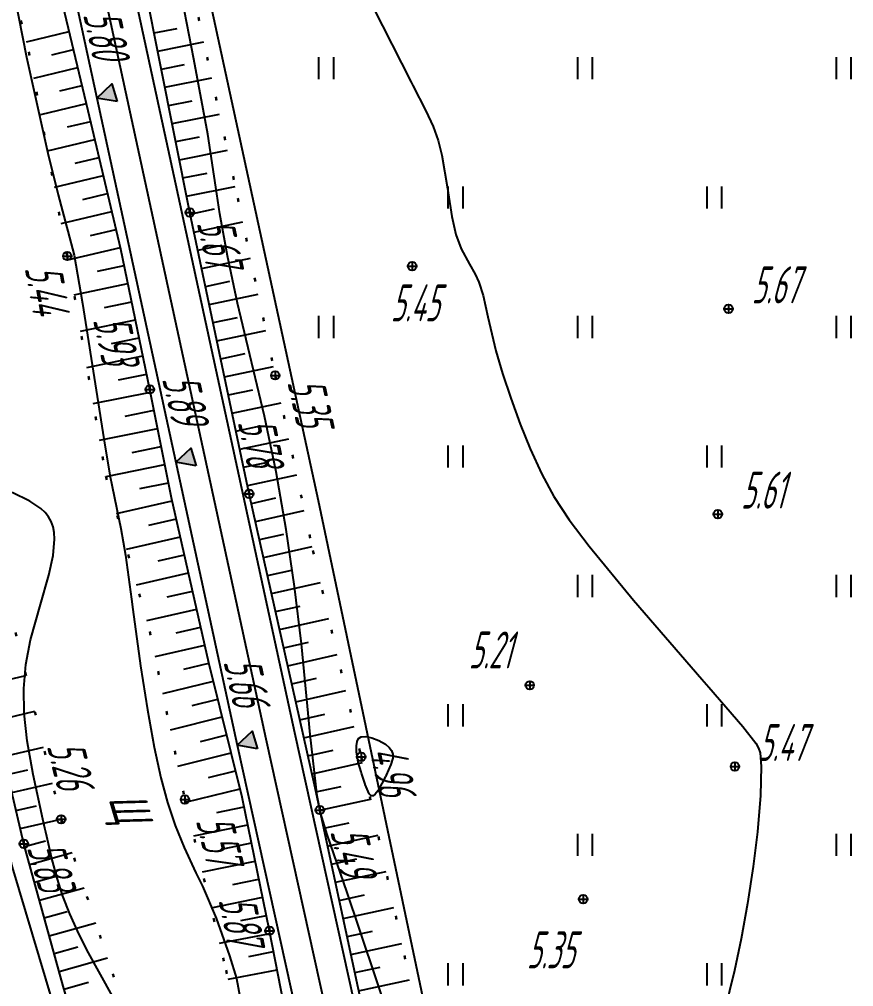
# Model space of a CAD drawing. Extents: x 1233805 to 1234355, y 654698 to 655114.
# Drawn here: x 1234128.08 to 1234150.65, y 654875.75 to 654901.9 of the extents above; entities that cross this region are included whole.
import ezdxf

# ---------------------------------------------------------------- set-up
doc = ezdxf.new("R2010")
doc.units = 0
doc.linetypes.add('ИИDot', pattern=[1, 0, -1])
for name, color, linetype, lineweight in [('ИИ_ГОРИЗОНТАЛИ_ОСН', 32, 'Continuous', 25), ('ИИ_ДОРОГИ_ЖД', 7, 'Continuous', 25), ('ИИ_КАБЕЛЬ_СВЯЗИ', 212, 'Continuous', 25), ('ИИ_ОТКОС', 7, 'Continuous', 25), ('ИИ_ОТМЕТКИ', 7, 'Continuous', 25), ('ИИ_УГОДЬЯ', 7, 'Continuous', 25)]:
    doc.layers.add(name, color=color, linetype=linetype, lineweight=lineweight)
doc.styles.add('VNIPISIMPLEXCUR', font='simplex.shx', dxfattribs={"width": 0.8, "oblique": 15})
doc.styles.add('ГОСТ 2.304 КУРСИВ', font='cs_gost2304.shx', dxfattribs={"oblique": 15})
doc.linetypes.add('ИИ05133', pattern='A,4,[4,3dservice.shx,S=0.7,R=0,X=0,Y=0],4,-2', length=10)
doc.linetypes.add('ИИ05155', pattern='A,0,[41,3dservice.shx,S=3,R=0,X=0,Y=0],-12', length=12)

# ---------------------------------------------------------------- blocks, each defined once
blk = doc.blocks.new('ИИ05401')
at = {"color": 0, "linetype": 'Continuous', "lineweight": 25}
for points in [[(-0.4, 1.2), (-0.4, 0)], [(0.4, 1.2), (0.4, 0)]]:
    blk.add_lwpolyline(points, dxfattribs=at)
blk = doc.blocks.new('PICKET')
at = {"color": 0, "linetype": 'Continuous', "lineweight": 25}
for p, q in [((-0.23, 0), (0.23, 0)), ((0, 0.23), (0, -0.23))]:
    blk.add_line(p, q, dxfattribs=at)
blk.add_circle((0, 0), 0.23, dxfattribs=at)
at = {"color": 0, "linetype": 'Continuous', "style": 'VNIPISIMPLEXCUR', "oblique": 15, "width": 0.8}
blk.add_attdef('OTMETKA', (1.25, 0.3), '', height=2, dxfattribs=at)
at = {"color": 8, "linetype": 'Continuous', "style": 'VNIPISIMPLEXCUR', "oblique": 15, "width": 0.8, "flags": 1}
blk.add_attdef('NOMER', (1.25, -2.7), '', height=2, dxfattribs=at)
blk = doc.blocks.new('ИИ05025')
at = {"linetype": 'Continuous', "lineweight": 25}
blk.add_hatch(color=0, dxfattribs=at).paths.add_polyline_path([(0.5, 1), (0, 0), (-0.5, 1)])
at = {"color": 0, "linetype": 'Continuous', "lineweight": 25}
blk.add_lwpolyline([(0.5, 1), (0, 0), (-0.5, 1)], close=True, dxfattribs=at)
at = {"color": 0, "linetype": 'Continuous', "style": 'VNIPISIMPLEXCUR', "oblique": 15, "width": 0.8}
blk.add_attdef('HEIGHT', (1.2, 0), '', height=2, dxfattribs=at)

msp = doc.modelspace()

# ---------------------------------------------------------------- linework, layer by layer
at = {"layer": 'ИИ_ГОРИЗОНТАЛИ_ОСН', "elevation": 5.5, "flags": 128}
for points in [[(1234138.289, 654874.296), (1234137.273, 654877.332), (1234136.941, 654878.297), (1234136.404, 654879.864), (1234136.221, 654880.451), (1234136.136, 654880.908), (1234135.943, 654882.568), (1234135.872, 654883.332), (1234135.708, 654885.015), (1234135.518, 654886.573), (1234135.294, 654888.11), (1234135.022, 654889.667), (1234134.707, 654891.177), (1234134.313, 654892.831), (1234133.978, 654894.229), (1234133.703, 654895.513), (1234133.501, 654896.641), (1234133.423, 654897.186), (1234133.171, 654898.797), (1234132.797, 654900.829), (1234132.291, 654903.433)], [(1234127.846, 654903.041), (1234128.273, 654900.882), (1234128.848, 654898.283), (1234129.122, 654897.157), (1234129.363, 654896.273), (1234129.392, 654896.174), (1234129.559, 654895.523), (1234129.788, 654894.218), (1234130.181, 654891.705), (1234130.359, 654890.557), (1234130.52, 654889.579), (1234130.52, 654889.579), (1234130.52, 654889.579), (1234130.587, 654889.276), (1234130.821, 654888.141), (1234130.948, 654887.419), (1234131.114, 654886.226), (1234131.15, 654885.95), (1234131.358, 654884.421), (1234131.54, 654883.234), (1234131.721, 654882.221), (1234131.901, 654881.393), (1234132.082, 654880.727), (1234132.292, 654880.105), (1234132.531, 654879.516), (1234132.854, 654878.829), (1234133.029, 654878.463), (1234133.396, 654877.601), (1234133.762, 654876.584), (1234133.952, 654875.974), (1234134.045, 654875.487)], [(1234137.642, 654902.239), (1234138.676, 654900.206), (1234138.722, 654900.118), (1234139.074, 654899.432), (1234139.269, 654899.008), (1234139.407, 654898.629), (1234139.509, 654898.233), (1234139.657, 654897.33), (1234139.776, 654896.57), (1234139.887, 654896.086), (1234140.03, 654895.701), (1234140.255, 654895.282), (1234140.407, 654895.013), (1234140.505, 654894.798), (1234140.62, 654894.438), (1234140.753, 654893.857), (1234140.969, 654892.936), (1234141.146, 654892.328), (1234141.369, 654891.657), (1234141.624, 654890.962), (1234141.894, 654890.291), (1234142.207, 654889.604), (1234142.538, 654889.005), (1234142.953, 654888.373), (1234143.49, 654887.655), (1234144.686, 654886.2), (1234146.537, 654884.068), (1234146.732, 654883.846), (1234147.651, 654882.786), (1234148, 654882.331), (1234148.075, 654882.194), (1234148.118, 654882.068), (1234148.147, 654881.705), (1234148.13, 654880.919), (1234148.043, 654879.94), (1234147.923, 654879.001), (1234147.77, 654877.997), (1234147.601, 654877.045), (1234147.425, 654876.191), (1234147.152, 654875.089)], [(1234130.595, 654875.493), (1234129.904, 654876.748), (1234129.648, 654877.262), (1234129.442, 654877.717), (1234129.257, 654878.193), (1234129.095, 654878.688), (1234128.953, 654879.215), (1234128.789, 654879.923), (1234128.764, 654880.033), (1234128.709, 654880.278), (1234128.448, 654881.489), (1234128.29, 654882.399), (1234128.21, 654883.142), (1234128.197, 654883.808), (1234128.252, 654884.463), (1234128.377, 654885.127), (1234128.647, 654886.086), (1234128.874, 654886.873), (1234128.992, 654887.411), (1234129.03, 654887.847), (1234129.02, 654888.028), (1234128.989, 654888.186), (1234128.939, 654888.322), (1234128.867, 654888.449), (1234128.773, 654888.567), (1234128.657, 654888.678), (1234128.356, 654888.879), (1234127.884, 654889.107)]]:
    msp.add_lwpolyline(points, dxfattribs=at)
at = {"layer": 'ИИ_ГОРИЗОНТАЛИ_ОСН', "elevation": 5, "flags": 128}
msp.add_lwpolyline([(1234137.239, 654881.819), (1234137.201, 654882.091), (1234137.194, 654882.258), (1234137.212, 654882.376), (1234137.255, 654882.459), (1234137.325, 654882.504), (1234137.446, 654882.513), (1234137.611, 654882.478), (1234137.804, 654882.402), (1234137.978, 654882.303), (1234138.079, 654882.219), (1234138.145, 654882.131), (1234138.177, 654882.037), (1234138.178, 654881.929), (1234138.13, 654881.754), (1234137.999, 654881.47), (1234137.987, 654881.445), (1234137.98, 654881.43), (1234137.779, 654881.053), (1234137.706, 654880.954), (1234137.644, 654880.907), (1234137.59, 654880.91), (1234137.538, 654880.961), (1234137.431, 654881.22), (1234137.429, 654881.225), (1234137.333, 654881.52), (1234137.32, 654881.558), (1234137.239, 654881.819)], close=True, dxfattribs=at)
at = {"layer": 'ИИ_ДОРОГИ_ЖД', "linetype": 'ИИ05155', "flags": 128}
msp.add_lwpolyline([(1234090.712, 655090.808), (1234093.741, 655075.876), (1234104.948, 655021.616), (1234109.127, 655001.687), (1234114.106, 654978.19), (1234119.616, 654952.357), (1234126.248, 654921.604), (1234130.95, 654899.942), (1234134.747, 654882.449), (1234136.783, 654873.223), (1234139.499, 654860.776), (1234141.869, 654850.023), (1234143.675, 654841.878), (1234147.286, 654824.697), (1234148.295, 654819.48), (1234149.532, 654812.897), (1234150.698, 654806.239), (1234152.247, 654797.266), (1234153.494, 654789.439), (1234154.266, 654784.368), (1234154.823, 654780.852), (1234155.556, 654775.999), (1234156.926, 654767.199)], dxfattribs=at)
at = {"layer": 'ИИ_ДОРОГИ_ЖД'}
for points in [[(1234091.501, 655090.918), (1234094.52, 655076.035), (1234105.726, 655021.778), (1234109.905, 655001.851), (1234114.884, 654978.356), (1234120.393, 654952.523), (1234127.025, 654921.772), (1234131.726, 654900.11), (1234135.523, 654882.619), (1234137.559, 654873.394), (1234140.276, 654860.946), (1234142.645, 654850.195), (1234144.452, 654842.046), (1234148.065, 654824.854), (1234149.076, 654819.629), (1234150.314, 654813.039), (1234151.481, 654806.375), (1234153.031, 654797.396), (1234154.279, 654789.561), (1234155.052, 654784.49), (1234155.608, 654780.973), (1234156.342, 654776.12), (1234157.71, 654767.332)], [(1234089.923, 655090.698), (1234092.962, 655075.716), (1234104.169, 655021.454), (1234108.349, 655001.523), (1234113.329, 654978.025), (1234118.838, 654952.19), (1234121.851, 654938.176), (1234125.471, 654921.436), (1234130.173, 654899.773), (1234133.97, 654882.279), (1234136.006, 654873.053), (1234138.723, 654860.605), (1234141.092, 654849.852), (1234142.897, 654841.711), (1234146.507, 654824.539), (1234147.514, 654819.331), (1234148.75, 654812.755), (1234149.915, 654806.102), (1234151.462, 654797.135), (1234152.708, 654789.316), (1234153.481, 654784.246), (1234154.037, 654780.73), (1234154.77, 654775.879), (1234156.141, 654767.076)], [(1234116.124, 654933.456), (1234124.736, 654892.506), (1234127.886, 654878.978), (1234131.978, 654865.275), (1234133.255, 654860.728), (1234134.768, 654855.389), (1234140.587, 654834.793), (1234146.065, 654815.301), (1234151.574, 654794.929), (1234153.034, 654789.627), (1234153.776, 654786.811), (1234154.272, 654784.743), (1234154.833, 654782.32), (1234155.403, 654779.66), (1234156.006, 654776.712), (1234156.746, 654772.857), (1234157.71, 654767.332), (1234158.419, 654762.646), (1234159.989, 654752.409), (1234160.565, 654748.8), (1234161.557, 654742.436), (1234162.702, 654735.126), (1234164.266, 654724.866)]]:
    msp.add_lwpolyline(points, dxfattribs=at)
at = {"layer": 'ИИ_КАБЕЛЬ_СВЯЗИ', "linetype": 'ИИ05133', "flags": 128}
msp.add_lwpolyline([(1234093.557, 654957.838), (1234120.737, 654959.921), (1234136.158, 654888.894), (1234151.947, 654813.869), (1234159.658, 654769.277), (1234148.525, 654766.836), (1234160.687, 654721.894), (1234162.284, 654710.725)], dxfattribs=at)
at = {"layer": 'ИИ_ОТКОС'}
for p, q in [((1234131.724, 654901.536, 5.578), (1234132.343, 654901.659, 5.578)), ((1234128.266, 654901.293, 5.862), (1234129.425, 654901.57, 5.862)), ((1234131.821, 654901.046, 5.578), (1234133.067, 654901.294, 5.578)), ((1234128.959, 654900.945, 5.862), (1234129.542, 654901.084, 5.862)), ((1234131.919, 654900.556, 5.578), (1234132.546, 654900.681, 5.578)), ((1234128.468, 654900.314, 5.862), (1234129.658, 654900.598, 5.862)), ((1234129.167, 654899.967, 5.862), (1234129.774, 654900.112, 5.862)), ((1234132.016, 654900.066, 5.578), (1234133.279, 654900.317, 5.578)), ((1234128.653, 654899.331, 5.862), (1234129.89, 654899.627, 5.862)), ((1234132.114, 654899.576, 5.578), (1234132.749, 654899.703, 5.578)), ((1234132.211, 654899.086, 5.578), (1234133.491, 654899.341, 5.578)), ((1234129.375, 654898.992, 5.862), (1234130.006, 654899.14, 5.862)), ((1234128.838, 654898.351, 5.862), (1234130.12, 654898.654, 5.862)), ((1234132.308, 654898.596, 5.578), (1234132.953, 654898.724, 5.578)), ((1234132.406, 654898.106, 5.578), (1234133.703, 654898.364, 5.578)), ((1234129.583, 654898.014, 5.862), (1234130.235, 654898.168, 5.862)), ((1234132.503, 654897.616, 5.578), (1234133.156, 654897.746, 5.578)), ((1234129.023, 654897.368, 5.862), (1234130.35, 654897.681, 5.862)), ((1234132.601, 654897.126, 5.578), (1234133.915, 654897.387, 5.578)), ((1234129.79, 654897.036, 5.862), (1234130.465, 654897.195, 5.862)), ((1234129.208, 654896.385, 5.862), (1234130.579, 654896.709, 5.862)), ((1234132.699, 654896.636, 5.578), (1234133.358, 654896.775, 5.578)), ((1234132.802, 654896.147, 5.578), (1234134.12, 654896.425, 5.578)), ((1234129.997, 654896.058, 5.862), (1234130.694, 654896.222, 5.862)), ((1234129.392, 654895.402, 5.862), (1234130.809, 654895.736, 5.862)), ((1234132.905, 654895.658, 5.578), (1234133.565, 654895.797, 5.578)), ((1234133.008, 654895.169, 5.578), (1234134.328, 654895.448, 5.578)), ((1234130.191, 654895.098, 5.862), (1234130.912, 654895.247, 5.862)), ((1234129.558, 654894.456, 5.862), (1234131.013, 654894.758, 5.862)), ((1234133.112, 654894.681, 5.578), (1234133.771, 654894.82, 5.578)), ((1234133.215, 654894.192, 5.578), (1234134.535, 654894.47, 5.578)), ((1234130.38, 654894.116, 5.862), (1234131.115, 654894.269, 5.862)), ((1234133.318, 654893.703, 5.578), (1234133.978, 654893.842, 5.578)), ((1234129.731, 654893.471, 5.862), (1234131.216, 654893.78, 5.862)), ((1234130.568, 654893.135, 5.862), (1234131.318, 654893.29, 5.862)), ((1234133.421, 654893.214, 5.578), (1234134.742, 654893.493, 5.578)), ((1234129.904, 654892.486, 5.862), (1234131.419, 654892.801, 5.862)), ((1234133.524, 654892.725, 5.578), (1234134.185, 654892.865, 5.578)), ((1234133.627, 654892.236, 5.578), (1234134.95, 654892.515, 5.578)), ((1234130.756, 654892.153, 5.862), (1234131.521, 654892.312, 5.862)), ((1234130.075, 654891.512, 5.862), (1234131.622, 654891.822, 5.862)), ((1234133.731, 654891.747, 5.578), (1234134.392, 654891.887, 5.578)), ((1234133.834, 654891.258, 5.578), (1234135.159, 654891.538, 5.578)), ((1234130.941, 654891.176, 5.862), (1234131.72, 654891.333, 5.862)), ((1234130.248, 654890.527, 5.862), (1234131.819, 654890.843, 5.862)), ((1234133.937, 654890.77, 5.578), (1234134.6, 654890.91, 5.578)), ((1234134.04, 654890.281, 5.578), (1234135.369, 654890.561, 5.578)), ((1234131.126, 654890.194, 5.862), (1234131.917, 654890.353, 5.862)), ((1234134.143, 654889.792, 5.578), (1234134.809, 654889.932, 5.578)), ((1234130.422, 654889.543, 5.862), (1234132.015, 654889.863, 5.862)), ((1234131.336, 654889.217, 5.862), (1234132.114, 654889.373, 5.862)), ((1234134.246, 654889.303, 5.578), (1234135.579, 654889.584, 5.578)), ((1234130.705, 654888.543, 5.862), (1234132.214, 654888.884, 5.862)), ((1234134.353, 654888.815, 5.578), (1234135.017, 654888.964, 5.578)), ((1234134.462, 654888.327, 5.578), (1234135.785, 654888.624, 5.578)), ((1234131.582, 654888.229, 5.862), (1234132.324, 654888.396, 5.862)), ((1234130.977, 654887.579, 5.862), (1234132.434, 654887.909, 5.862)), ((1234134.572, 654887.84, 5.578), (1234135.231, 654887.988, 5.578)), ((1234134.681, 654887.352, 5.578), (1234135.995, 654887.647, 5.578)), ((1234131.828, 654887.26, 5.862), (1234132.544, 654887.421, 5.862)), ((1234134.79, 654886.865, 5.578), (1234135.449, 654887.013, 5.578)), ((1234131.249, 654886.616, 5.862), (1234132.654, 654886.934, 5.862)), ((1234134.9, 654886.377, 5.578), (1234136.221, 654886.674, 5.578)), ((1234132.075, 654886.291, 5.862), (1234132.765, 654886.447, 5.862)), ((1234131.521, 654885.653, 5.862), (1234132.875, 654885.959, 5.862)), ((1234135.009, 654885.89, 5.578), (1234135.672, 654886.039, 5.578)), ((1234135.118, 654885.402, 5.578), (1234136.449, 654885.701, 5.578)), ((1234132.314, 654885.32, 5.862), (1234132.985, 654885.472, 5.862)), ((1234131.746, 654884.68, 5.862), (1234133.095, 654884.984, 5.862)), ((1234135.228, 654884.915, 5.578), (1234135.895, 654885.065, 5.578)), ((1234135.337, 654884.427, 5.578), (1234136.677, 654884.728, 5.578)), ((1234132.53, 654884.33, 5.862), (1234133.205, 654884.497, 5.862)), ((1234127.187, 654883.917, 5.826), (1234128.256, 654884.167, 5.826)), ((1234131.957, 654883.673, 5.862), (1234133.325, 654884.012, 5.862)), ((1234135.446, 654883.94, 5.578), (1234136.119, 654884.091, 5.578)), ((1234135.556, 654883.452, 5.578), (1234136.905, 654883.755, 5.578)), ((1234132.752, 654883.356, 5.862), (1234133.445, 654883.527, 5.862)), ((1234127.415, 654882.943, 5.826), (1234128.493, 654883.196, 5.826)), ((1234135.665, 654882.965, 5.578), (1234136.342, 654883.117, 5.578)), ((1234132.162, 654882.695, 5.862), (1234133.565, 654883.042, 5.862)), ((1234132.975, 654882.381, 5.862), (1234133.685, 654882.557, 5.862)), ((1234135.774, 654882.477, 5.578), (1234137.133, 654882.782, 5.578)), ((1234127.643, 654881.969, 5.826), (1234128.731, 654882.225, 5.826)), ((1234132.367, 654881.716, 5.862), (1234133.805, 654882.072, 5.862)), ((1234135.884, 654881.99, 5.578), (1234136.565, 654882.143, 5.578)), ((1234135.993, 654881.502, 5.578), (1234137.359, 654881.808, 5.578)), ((1234127.757, 654881.483, 5.826), (1234128.304, 654881.611, 5.826)), ((1234133.197, 654881.407, 5.862), (1234133.926, 654881.587, 5.862)), ((1234127.871, 654880.996, 5.826), (1234128.969, 654881.253, 5.826)), ((1234132.574, 654880.738, 5.862), (1234134.046, 654881.102, 5.862)), ((1234136.101, 654881.014, 5.578), (1234136.784, 654881.161, 5.578)), ((1234136.206, 654880.526, 5.578), (1234137.574, 654880.82, 5.578)), ((1234127.985, 654880.509, 5.826), (1234128.536, 654880.638, 5.826)), ((1234133.416, 654880.462, 5.862), (1234134.155, 654880.615, 5.862)), ((1234128.1, 654880.022, 5.826), (1234129.206, 654880.282, 5.826)), ((1234132.794, 654879.824, 5.862), (1234134.256, 654880.125, 5.862)), ((1234136.311, 654880.037, 5.578), (1234136.995, 654880.184, 5.578)), ((1234128.217, 654879.536, 5.826), (1234128.783, 654879.693, 5.826)), ((1234136.415, 654879.549, 5.578), (1234137.786, 654879.843, 5.578)), ((1234133.634, 654879.487, 5.862), (1234134.357, 654879.636, 5.862)), ((1234128.35, 654879.055, 5.826), (1234129.508, 654879.375, 5.826)), ((1234136.52, 654879.06, 5.578), (1234137.206, 654879.208, 5.578)), ((1234133.028, 654878.852, 5.862), (1234134.458, 654879.146, 5.862)), ((1234128.483, 654878.573, 5.826), (1234129.075, 654878.737, 5.826)), ((1234133.851, 654878.512, 5.862), (1234134.558, 654878.657, 5.862)), ((1234136.625, 654878.572, 5.578), (1234137.998, 654878.867, 5.578)), ((1234128.617, 654878.091, 5.826), (1234129.826, 654878.425, 5.826)), ((1234133.261, 654877.88, 5.862), (1234134.659, 654878.168, 5.862)), ((1234136.73, 654878.083, 5.578), (1234137.417, 654878.231, 5.578)), ((1234136.835, 654877.595, 5.578), (1234138.211, 654877.89, 5.578)), ((1234128.75, 654877.609, 5.826), (1234129.367, 654877.78, 5.826)), ((1234134.069, 654877.536, 5.862), (1234134.76, 654877.678, 5.862)), ((1234128.883, 654877.127, 5.826), (1234130.143, 654877.476, 5.826)), ((1234133.492, 654876.923, 5.862), (1234134.86, 654877.189, 5.862)), ((1234136.94, 654877.106, 5.578), (1234137.629, 654877.254, 5.578)), ((1234129.017, 654876.645, 5.826), (1234129.659, 654876.823, 5.826)), ((1234137.045, 654876.618, 5.578), (1234138.423, 654876.914, 5.578)), ((1234134.282, 654876.568, 5.862), (1234134.955, 654876.698, 5.862)), ((1234129.15, 654876.164, 5.826), (1234130.46, 654876.526, 5.826)), ((1234133.721, 654875.95, 5.862), (1234135.05, 654876.208, 5.862)), ((1234137.15, 654876.129, 5.578), (1234137.84, 654876.278, 5.578)), ((1234129.284, 654875.682, 5.826), (1234129.948, 654875.875, 5.826)), ((1234137.255, 654875.641, 5.578), (1234138.635, 654875.937, 5.578))]:
    msp.add_line(p, q, dxfattribs=at)
for points, elevation in [([(1234141.623, 654834.064), (1234140.675, 654835.465), (1234139.39, 654839.972), (1234138.1, 654845.109), (1234136.864, 654849.653), (1234134.739, 654856.543), (1234133.061, 654862.226), (1234131.849, 654866.515), (1234130.691, 654870.851), (1234129.261, 654875.762), (1234128.196, 654879.611), (1234126.879, 654885.228), (1234125.561, 654890.175), (1234123.929, 654897.453), (1234123.003, 654901.941), (1234121.999, 654907.488), (1234120.904, 654914.414), (1234119.677, 654921.184), (1234118.299, 654927.982), (1234115.512, 654941.28)], 5.826), ([(1234154.245, 654791.685), (1234153.321, 654797.687), (1234152.436, 654803.152), (1234152.002, 654807.119), (1234150.552, 654814.917), (1234149.767, 654818.707), (1234148.633, 654824.534), (1234146.982, 654832.259), (1234145.648, 654837.554), (1234143.98, 654845.402), (1234142.737, 654851.563), (1234141.274, 654858.349), (1234140.026, 654863.994), (1234139.01, 654868.78), (1234137.418, 654874.881), (1234136.059, 654881.209), (1234134.295, 654889.072), (1234132.689, 654896.682), (1234130.681, 654906.779), (1234128.548, 654916.045), (1234127.429, 654921.55), (1234126.004, 654927.913), (1234124.506, 654935.685)], 5.578), ([(1234135.543, 654873.665), (1234134.845, 654877.263), (1234134.102, 654880.874), (1234133.204, 654884.502), (1234132.196, 654888.963), (1234131.607, 654891.898), (1234130.819, 654895.693), (1234129.937, 654899.431), (1234129.307, 654902.065), (1234128.411, 654906.544), (1234127.342, 654911.037), (1234126.234, 654915.957), (1234125.144, 654921.45), (1234124.569, 654924.285), (1234123.481, 654929.606)], 5.862)]:
    msp.add_lwpolyline(points, dxfattribs=dict(at, elevation=elevation))
at = {"layer": 'ИИ_ОТКОС', "color": 33, "linetype": 'ИИDot', "lineweight": 30}
for points, elevation in [([(1234117.669, 654935.058), (1234119.397, 654927.696), (1234120.38, 654922.125), (1234122.46, 654912.938), (1234123.99, 654906.21), (1234125.033, 654901.101), (1234126.221, 654891.411), (1234127.712, 654886.39), (1234129.208, 654880.275), (1234131.006, 654874.891), (1234132.167, 654870.462), (1234133.572, 654864.084), (1234135.315, 654857.914), (1234136.671, 654854.102), (1234138.269, 654848.394), (1234139.323, 654845.312), (1234140.514, 654839.895), (1234141.605, 654836.053), (1234141.623, 654834.064)], 6.426), ([(1234121.916, 654931.899), (1234123.066, 654927.046), (1234123.901, 654922.976), (1234124.89, 654917.708), (1234125.482, 654912.768), (1234126.763, 654907.199), (1234128.334, 654901.025), (1234129.374, 654895.502), (1234130.42, 654889.549), (1234131.605, 654885.355), (1234132.556, 654880.811), (1234133.667, 654876.194), (1234134.939, 654870.399), (1234136.082, 654865.846), (1234137.253, 654860.01), (1234138.885, 654852.854), (1234139.566, 654849.156), (1234140.531, 654844.189), (1234141.853, 654838.682), (1234143.1, 654832.287), (1234144.718, 654824.797), (1234145.123, 654823.356)], 5.863), ([(1234127.115, 654929.146), (1234128.655, 654922.865), (1234129.656, 654916.579), (1234131.367, 654910.596), (1234132.224, 654905.183), (1234133.984, 654897.068), (1234135, 654892.277), (1234136.018, 654887.54), (1234137.325, 654881.963), (1234139.38, 654872.513), (1234141.844, 654862.025), (1234143.397, 654855.747), (1234144.734, 654848.915), (1234146.254, 654842.825), (1234147.427, 654838.829), (1234148.822, 654832.606), (1234150.536, 654823.057), (1234151.91, 654816.988), (1234152.916, 654810.14), (1234154.129, 654804.561), (1234155.207, 654796.8), (1234156.093, 654791.011)], 5.745)]:
    msp.add_lwpolyline(points, dxfattribs=dict(at, elevation=elevation))

# ---------------------------------------------------------------- block references
at = {"layer": 'ИИ_ДОРОГИ_ЖД'}
ref = msp.add_blockref('ИИ05025', (1234130.173, 654899.773, 5.804), dxfattribs=dict(at, xscale=0.4999999999999995, yscale=0.4999999999999995, zscale=0.4999999999999995, rotation=286.6730213371058))
ref.add_attrib('OTMETKA', '5.80', (1234129.798, 654902.026, 5.804), dxfattribs={"layer": '0', "linetype": 'Continuous', "height": 1, "rotation": 282.2464, "style": 'ГОСТ 2.304 КУРСИВ', "oblique": 15, "width": 0.65})
ref = msp.add_blockref('ИИ05025', (1234132.309, 654889.929, 5.66), dxfattribs=dict(at, xscale=0.4999999999999995, yscale=0.4999999999999995, zscale=0.4999999999999995, rotation=286.6730213371058))
ref.add_attrib('OTMETKA', '5.89', (1234131.935, 654892.182, 5.66), dxfattribs={"layer": '0', "linetype": 'Continuous', "height": 1, "rotation": 282.2464, "style": 'ГОСТ 2.304 КУРСИВ', "oblique": 15, "width": 0.65})
ref = msp.add_blockref('ИИ05025', (1234133.97, 654882.279, 5.66), dxfattribs=dict(at, xscale=0.4999999999999995, yscale=0.4999999999999995, zscale=0.4999999999999995, rotation=286.6730213371058))
ref.add_attrib('OTMETKA', '5.66', (1234133.595, 654884.532, 5.66), dxfattribs={"layer": '0', "linetype": 'Continuous', "height": 1, "rotation": 282.2464, "style": 'ГОСТ 2.304 КУРСИВ', "oblique": 15, "width": 0.65})
at = {"layer": 'ИИ_ОТМЕТКИ'}
ref = msp.add_blockref('PICKET', (1234132.689, 654896.682, 5.674), dxfattribs=dict(at, xscale=0.5, yscale=0.5, zscale=0.5))
ref.add_attrib('OTMETKA', '5.67', (1234132.874, 654896.396, 5.674), dxfattribs={"layer": '0', "color": 0, "linetype": 'Continuous', "height": 1, "rotation": 281.9167, "style": 'ГОСТ 2.304 КУРСИВ', "oblique": 15, "width": 0.65})
ref = msp.add_blockref('PICKET', (1234129.374, 654895.502, 5.436), dxfattribs=dict(at, xscale=0.5, yscale=0.5, zscale=0.5))
ref.add_attrib('OTMETKA', '5.44', (1234128.219, 654895.176, 5.436), dxfattribs={"layer": '0', "color": 0, "linetype": 'Continuous', "height": 1, "rotation": 279.9671, "style": 'ГОСТ 2.304 КУРСИВ', "oblique": 15, "width": 0.65})
ref = msp.add_blockref('PICKET', (1234138.704, 654895.231, 5.453), dxfattribs=dict(at, xscale=0.5, yscale=0.5, zscale=0.5))
ref.add_attrib('OTMETKA', '5.45', (1234138.12, 654893.738, 5.453), dxfattribs={"layer": '0', "color": 0, "linetype": 'Continuous', "height": 1, "style": 'ГОСТ 2.304 КУРСИВ', "oblique": 15, "width": 0.65})
ref = msp.add_blockref('PICKET', (1234147.26, 654894.075, 5.668), dxfattribs=dict(at, xscale=0.5, yscale=0.5, zscale=0.5))
ref.add_attrib('OTMETKA', '5.67', (1234147.885, 654894.225, 5.668), dxfattribs={"layer": '0', "color": 0, "linetype": 'Continuous', "height": 1, "style": 'ГОСТ 2.304 КУРСИВ', "oblique": 15, "width": 0.65})
ref = msp.add_blockref('PICKET', (1234131.607, 654891.898, 5.932), dxfattribs=dict(at, xscale=0.5, yscale=0.5, zscale=0.5))
ref.add_attrib('OTMETKA', '5.93', (1234130.067, 654893.774, 5.932), dxfattribs={"layer": '0', "color": 0, "linetype": 'Continuous', "height": 1, "rotation": 281.7297, "style": 'ГОСТ 2.304 КУРСИВ', "oblique": 15, "width": 0.65})
ref = msp.add_blockref('PICKET', (1234135, 654892.277, 5.348), dxfattribs=dict(at, xscale=0.5, yscale=0.5, zscale=0.5))
ref.add_attrib('OTMETKA', '5.35', (1234135.323, 654892.089, 5.348), dxfattribs={"layer": '0', "color": 0, "linetype": 'Continuous', "height": 1, "rotation": 282.129, "style": 'ГОСТ 2.304 КУРСИВ', "oblique": 15, "width": 0.65})
ref = msp.add_blockref('PICKET', (1234134.295, 654889.072, 5.779), dxfattribs=dict(at, xscale=0.5, yscale=0.5, zscale=0.5))
ref.add_attrib('OTMETKA', '5.78', (1234133.98, 654891.011, 5.779), dxfattribs={"layer": '0', "color": 0, "linetype": 'Continuous', "height": 1, "rotation": 281.9167, "style": 'ГОСТ 2.304 КУРСИВ', "oblique": 15, "width": 0.65})
ref = msp.add_blockref('PICKET', (1234146.971, 654888.525, 5.611), dxfattribs=dict(at, xscale=0.5, yscale=0.5, zscale=0.5))
ref.add_attrib('OTMETKA', '5.61', (1234147.596, 654888.675, 5.611), dxfattribs={"layer": '0', "color": 0, "linetype": 'Continuous', "height": 1, "style": 'ГОСТ 2.304 КУРСИВ', "oblique": 15, "width": 0.65})
ref = msp.add_blockref('PICKET', (1234141.883, 654883.899, 5.213), dxfattribs=dict(at, xscale=0.5, yscale=0.5, zscale=0.5))
ref.add_attrib('OTMETKA', '5.21', (1234140.232, 654884.353, 5.213), dxfattribs={"layer": '0', "color": 0, "linetype": 'Continuous', "height": 1, "style": 'ГОСТ 2.304 КУРСИВ', "oblique": 15, "width": 0.65})
ref = msp.add_blockref('PICKET', (1234147.434, 654881.702, 5.47), dxfattribs=dict(at, xscale=0.5, yscale=0.5, zscale=0.5))
ref.add_attrib('OTMETKA', '5.47', (1234148.059, 654881.852, 5.47), dxfattribs={"layer": '0', "color": 0, "linetype": 'Continuous', "height": 1, "style": 'ГОСТ 2.304 КУРСИВ', "oblique": 15, "width": 0.65})
ref = msp.add_blockref('PICKET', (1234129.208, 654880.275, 5.259), dxfattribs=dict(at, xscale=0.5, yscale=0.5, zscale=0.5))
ref.add_attrib('OTMETKA', '5.26', (1234128.816, 654882.253, 5.259), dxfattribs={"layer": '0', "color": 0, "linetype": 'Continuous', "height": 1, "rotation": 283.7453, "style": 'ГОСТ 2.304 КУРСИВ', "oblique": 15, "width": 0.65})
ref = msp.add_blockref('PICKET', (1234137.325, 654881.963, 4.956), dxfattribs=dict(at, xscale=0.5, yscale=0.5, zscale=0.5))
ref.add_attrib('OTMETKA', '4.96', (1234137.542, 654882.131, 4.956), dxfattribs={"layer": '0', "color": 0, "linetype": 'Continuous', "height": 1, "rotation": 282.269, "style": 'ГОСТ 2.304 КУРСИВ', "oblique": 15, "width": 0.65})
ref = msp.add_blockref('PICKET', (1234132.556, 654880.811, 5.567), dxfattribs=dict(at, xscale=0.5, yscale=0.5, zscale=0.5))
ref.add_attrib('OTMETKA', '5.57', (1234132.848, 654880.238, 5.567), dxfattribs={"layer": '0', "color": 0, "linetype": 'Continuous', "height": 1, "rotation": 283.5288, "style": 'ГОСТ 2.304 КУРСИВ', "oblique": 15, "width": 0.65})
ref = msp.add_blockref('PICKET', (1234136.206, 654880.526, 5.489), dxfattribs=dict(at, xscale=0.5, yscale=0.5, zscale=0.5))
ref.add_attrib('OTMETKA', '5.49', (1234136.484, 654879.946, 5.489), dxfattribs={"layer": '0', "color": 0, "linetype": 'Continuous', "height": 1, "rotation": 282.125, "style": 'ГОСТ 2.304 КУРСИВ', "oblique": 15, "width": 0.65})
ref = msp.add_blockref('PICKET', (1234128.196, 654879.611, 5.832), dxfattribs=dict(at, xscale=0.5, yscale=0.5, zscale=0.5))
ref.add_attrib('OTMETKA', '5.83', (1234128.277, 654879.508, 5.832), dxfattribs={"layer": '0', "color": 0, "linetype": 'Continuous', "height": 1, "rotation": 285.4651, "style": 'ГОСТ 2.304 КУРСИВ', "oblique": 15, "width": 0.65})
ref = msp.add_blockref('PICKET', (1234143.329, 654878.118, 5.349), dxfattribs=dict(at, xscale=0.5, yscale=0.5, zscale=0.5))
ref.add_attrib('OTMETKA', '5.35', (1234141.804, 654876.246, 5.349), dxfattribs={"layer": '0', "color": 0, "linetype": 'Continuous', "height": 1, "style": 'ГОСТ 2.304 КУРСИВ', "oblique": 15, "width": 0.65})
ref = msp.add_blockref('PICKET', (1234134.845, 654877.263, 5.867), dxfattribs=dict(at, xscale=0.5, yscale=0.5, zscale=0.5))
ref.add_attrib('OTMETKA', '5.87', (1234133.463, 654878.091, 5.867), dxfattribs={"layer": '0', "color": 0, "linetype": 'Continuous', "height": 1, "rotation": 280.9773, "style": 'ГОСТ 2.304 КУРСИВ', "oblique": 15, "width": 0.65})
at = {"layer": 'ИИ_УГОДЬЯ', "xscale": 0.5, "yscale": 0.5, "zscale": 0.5}
for p in [(1234136.371, 654900.284), (1234143.371, 654900.284), (1234150.371, 654900.284), (1234139.871, 654896.784), (1234146.871, 654896.784), (1234136.371, 654893.284), (1234143.371, 654893.284), (1234150.371, 654893.284), (1234139.871, 654889.784), (1234146.871, 654889.784), (1234143.371, 654886.284), (1234150.371, 654886.284), (1234139.871, 654882.784), (1234146.871, 654882.784), (1234143.371, 654879.284), (1234150.371, 654879.284), (1234139.871, 654875.784), (1234146.871, 654875.784)]:
    msp.add_blockref('ИИ05401', p, dxfattribs=at)

# ---------------------------------------------------------------- texts
at = {"layer": 'ИИ_ДОРОГИ_ЖД', "style": 'ГОСТ 2.304 КУРСИВ', "oblique": 15, "width": 0.8}
msp.add_text('Щ', height=1, rotation=286.5468, dxfattribs=at).set_placement((1234130.482, 654880.834))

doc.saveas('drawing.dxf')
